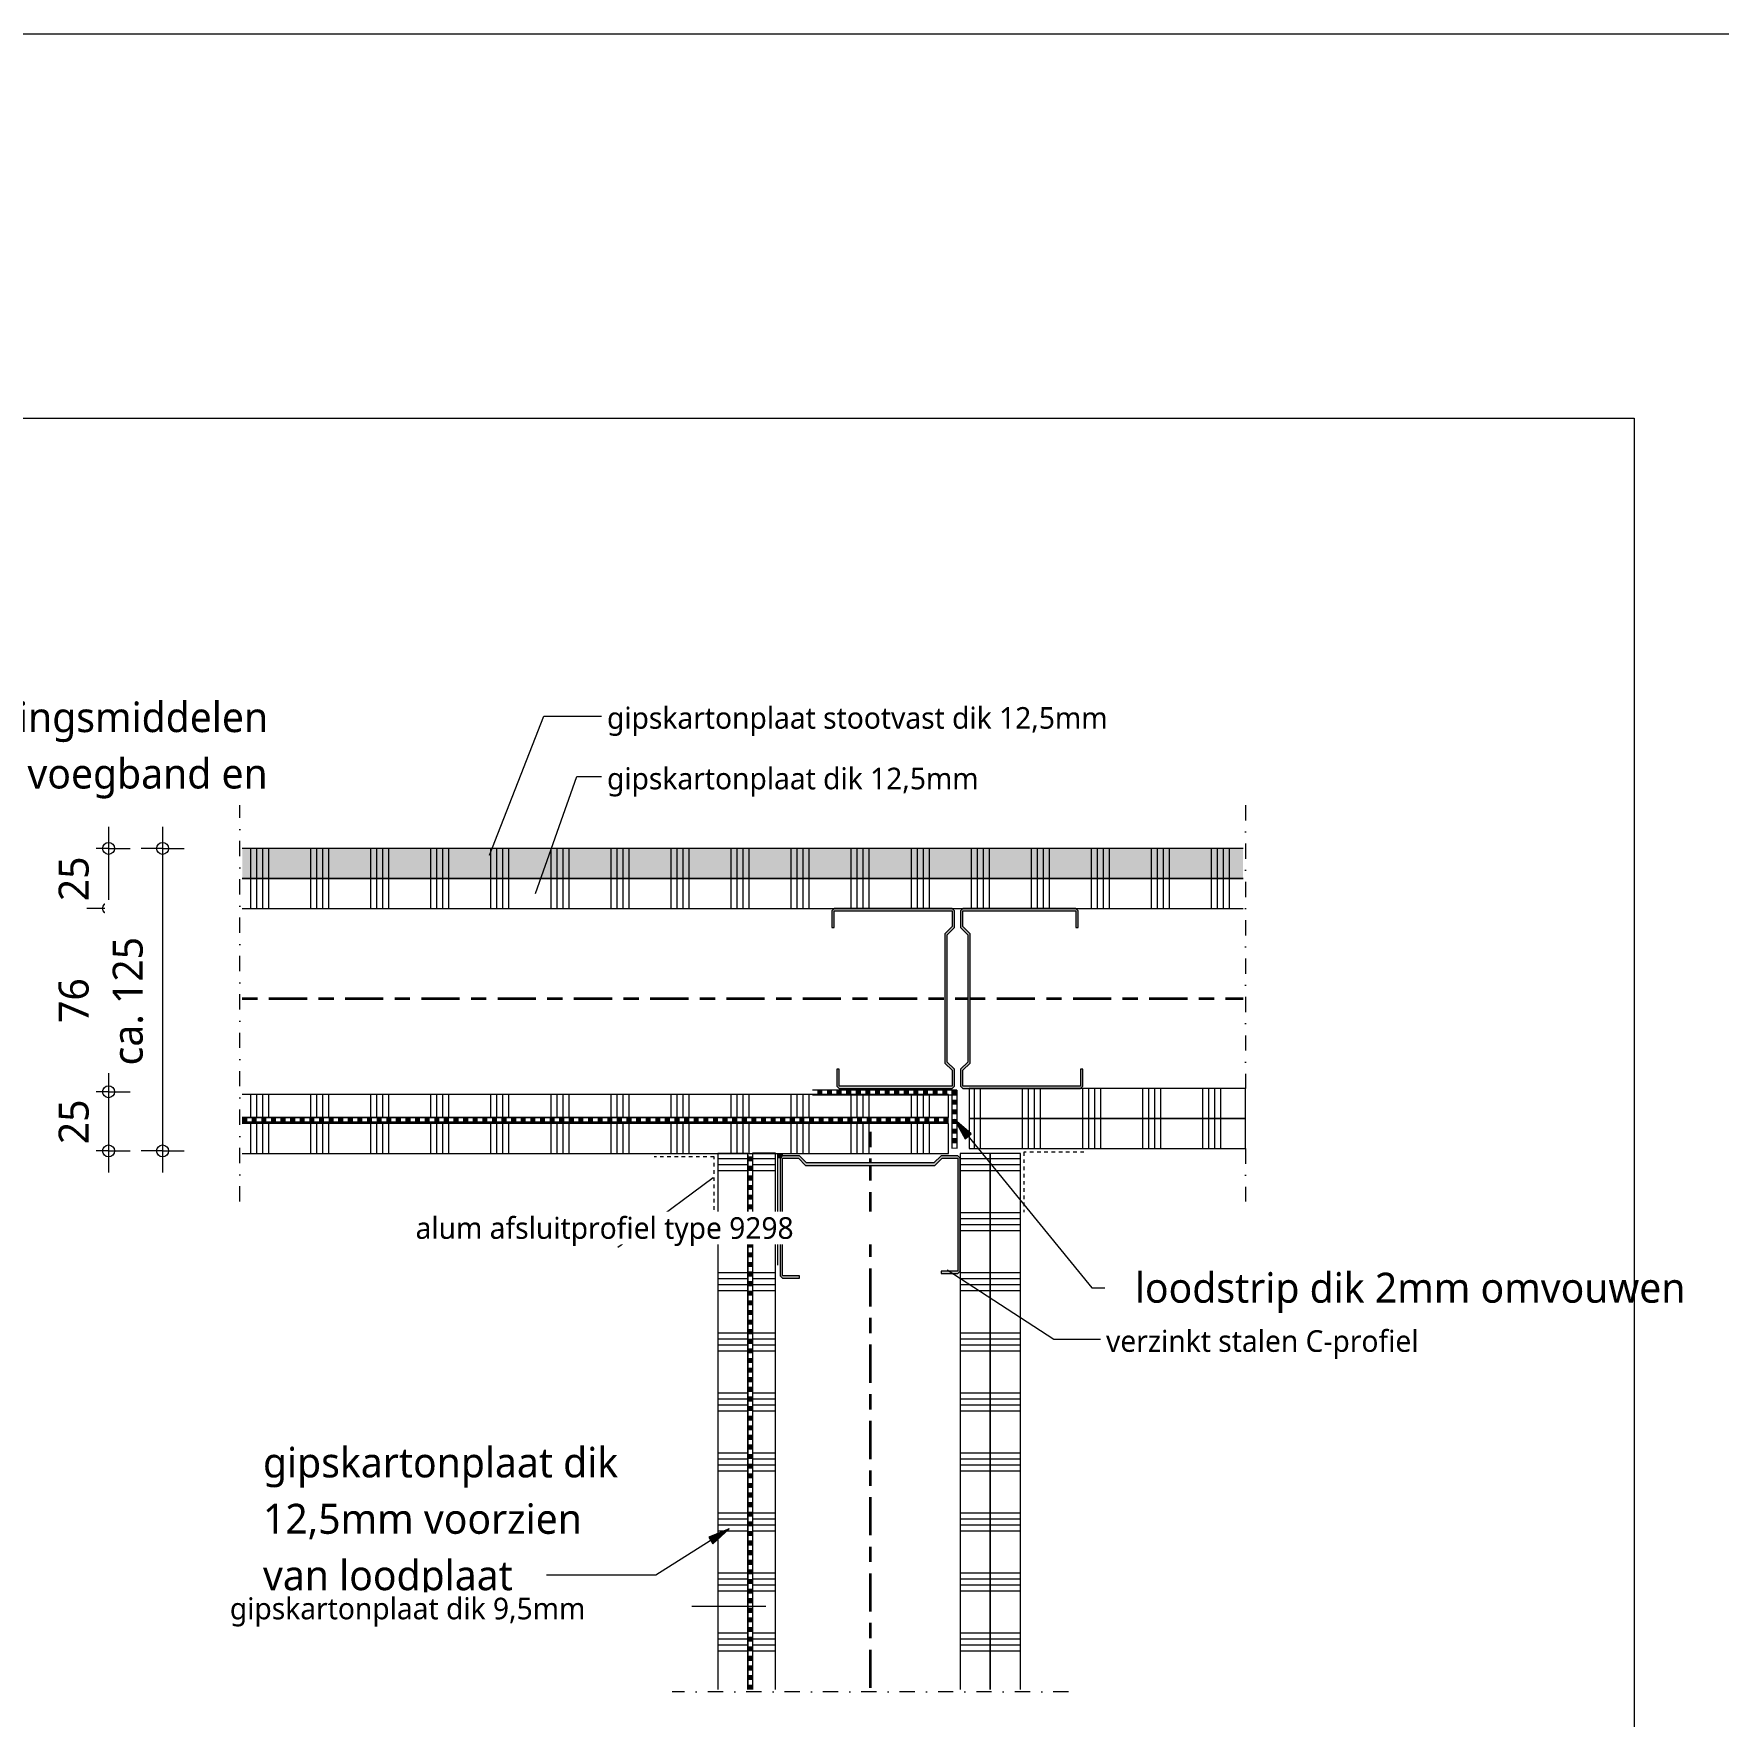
# Model space of a CAD drawing. Header units: millimetres. Extents: x -617 to 12931, y -7813 to -1363.
# Drawn here: x 5454 to 6156, y -2064 to -1363 of the extents above; entities that cross this region are included whole.
import ezdxf

# ---------------------------------------------------------------- set-up
doc = ezdxf.new("R2010")
doc.units = ezdxf.units.MM
for name, pattern in [('Center', [31.75, 6.35, -4.7625, 15.875, -4.7625]), ('Dash dot', [15.875, 6.35, -4.7625, 0, -4.7625]), ('Streep 1_5', [3, 1.5, -1.5]), ('Streep 2_2', [4, 2, -2])]:
    doc.linetypes.add(name, pattern=pattern)
for name, color, linetype, lineweight in [('A-ANNO-DIMS', 211, 'Continuous', 13), ('A-ANNO-DIMS-5', 211, 'Continuous', 13), ('A-ANNO-IDEN', 131, 'Continuous', 18), ('A-DETL', 90, 'Continuous', 13), ('A-DETL-CNTR', 5, 'Center', 35), ('A-DETL-GENF', 92, 'Continuous', 18), ('G-ANNO-TEXT', 231, 'Continuous', 13)]:
    doc.layers.add(name, color=color, linetype=linetype, lineweight=lineweight)
doc.styles.add('Segoe UI_2', font='segoeui.ttf', dxfattribs={"height": 9})
doc.styles.add('Segoe UI_3', font='segoeui.ttf', dxfattribs={"height": 12.5})
doc.dimstyles.new('2_5_mm', dxfattribs={"dimscale": 304.8, "dimtxt": 13.092049, "dimasz": 0.016404, "dimexe": 0.029528, "dimexo": 0.0625, "dimgap": 0.014764, "dimtad": 1, "dimdec": 0, "dimzin": 0, "dimdsep": 46, "dimtxsty": 'Segoe UI_3', "dimblk1": 'DOTBLANK', "dimblk2": 'DOTBLANK', "dimsah": 1, "dimcen": 0.09, "dimdle": 0.029528, "dimazin": 0, "dimtfac": 1, "dimtdec": 4, "dimtix": 1, "dimtmove": 0, "dimatfit": 3, "dimfxl": 0.029528, "dimfxlon": 1, "dimtvp": 1, "dimtfill": 1, "dimtolj": 1, "dimtzin": 0, "dimarcsym": 2})

# ---------------------------------------------------------------- blocks, each defined once
blk = doc.blocks.new('40  gipsplaat - D12_5-V144-22_1 Principedetails metalstud')
at = {"layer": 'A-DETL-GENF', "lineweight": 13}
h = blk.add_hatch(dxfattribs=at)
h.set_pattern_fill('FP_183', color=256, style=0, pattern_type=2)
h.set_pattern_definition([(90, (-5530.23, 1727.31), (-25, 1e-15), []), (90, (-5527.73, 1727.31), (-25, 1e-15), []), (90, (-5525.23, 1727.31), (-25, 1e-15), []), (90, (-5522.73, 1727.31), (-25, 1e-15), [])])
h.paths.add_polyline_path([(1, 0), (417.68, 0), (417.68, 12.5), (1, 12.5)])
at = {"layer": 'A-DETL-GENF'}
for p, q in [((417.68, 12.5), (1, 12.5)), ((1, 0), (247.48, 0)), ((1, 0), (247.48, 0)), ((247.48, 0), (257.48, 0)), ((257.48, 0), (296.48, 0)), ((296.48, 0), (301, 0)), ((296.48, 0), (301, 0)), ((301, 0), (340, 0)), ((340, 0), (348, 0)), ((348, 0), (417.68, 0)), ((348, 0), (417.68, 0))]:
    blk.add_line(p, q, dxfattribs=at)
blk = doc.blocks.new('40  gipsplaat - stootvast D12_5-V145-22_1 Principedetails metalstud')
at = {"layer": 'A-DETL-GENF'}
blk.add_hatch(color=256, dxfattribs=at).paths.add_polyline_path([(1, 0), (417.68, 0), (417.68, 12.5), (1, 12.5)])
at = {"layer": 'A-DETL-GENF', "lineweight": 13}
h = blk.add_hatch(dxfattribs=at)
h.set_pattern_fill('FP_184', color=256, style=0, pattern_type=2)
h.set_pattern_definition([(90, (-5530.23, 1714.81), (-25, 1e-15), []), (90, (-5527.73, 1714.81), (-25, 1e-15), []), (90, (-5525.23, 1714.81), (-25, 1e-15), []), (90, (-5522.73, 1714.81), (-25, 1e-15), [])])
h.paths.add_polyline_path([(1, 0), (417.68, 0), (417.68, 12.5), (1, 12.5)])
at = {"layer": 'A-DETL-GENF'}
for p, q in [((417.68, 12.5), (1, 12.5)), ((417.68, 12.5), (1, 12.5)), ((1, 0), (417.68, 0)), ((1, 0), (417.68, 0))]:
    blk.add_line(p, q, dxfattribs=at)
blk = doc.blocks.new('40  gipsplaat - D9_5-2957477-22_1 Principedetails metalstud')
at = {"layer": 'A-DETL-GENF', "lineweight": 13}
h = blk.add_hatch(dxfattribs=at)
h.set_pattern_fill('FP_185', color=256, style=0, pattern_type=2)
h.set_pattern_definition([(90, (-5530.23, 1814.31), (-25, 1e-15), []), (90, (-5527.73, 1814.31), (-25, 1e-15), []), (90, (-5525.23, 1814.31), (-25, 1e-15), []), (90, (-5522.73, 1814.31), (-25, 1e-15), [])])
h.paths.add_polyline_path([(257.72, 0), (295, 0), (295, 9.5), (1, 9.5), (1, 0), (198.95, 0)])
at = {"layer": 'A-DETL-GENF'}
for p, q in [((295, 9.5), (1, 9.5)), ((295, 9.5), (1, 9.5)), ((295, 0), (295, 9.5)), ((295, 0), (295, 9.5)), ((1, 0), (295, 0)), ((1, 0), (295, 0))]:
    blk.add_line(p, q, dxfattribs=at)
blk = doc.blocks.new('40  gipsplaat - D12_5-2957478-22_1 Principedetails metalstud')
at = {"layer": 'A-DETL-GENF', "lineweight": 13}
h = blk.add_hatch(dxfattribs=at)
h.set_pattern_fill('FP_186', color=256, style=0, pattern_type=2)
h.set_pattern_definition([(90, (-5530.23, 1829.31), (-25, 1e-15), []), (90, (-5527.73, 1829.31), (-25, 1e-15), []), (90, (-5525.23, 1829.31), (-25, 1e-15), []), (90, (-5522.73, 1829.31), (-25, 1e-15), [])])
h.paths.add_polyline_path([(257.72, 0), (295, 0), (295, 12.5), (1, 12.5), (1, 0), (222.96, 0)])
at = {"layer": 'A-DETL-GENF'}
for p, q in [((295, 12.5), (1, 12.5)), ((295, 12.5), (1, 12.5)), ((295, 0), (295, 12.5)), ((295, 0), (295, 12.5)), ((1, 0), (198.93, 0)), ((1, 0), (198.93, 0)), ((198.95, 0), (211.43, 0)), ((211.43, 0), (213.46, 0)), ((211.43, 0), (213.46, 0)), ((213.46, 0), (222.96, 0)), ((222.96, 0), (295, 0)), ((222.96, 0), (295, 0))]:
    blk.add_line(p, q, dxfattribs=at)
blk = doc.blocks.new('22 metalstud profiel - 75 mm-4394545-22_1 Principedetails metalstud')
at = {"layer": 'A-DETL-GENF'}
blk.add_hatch(color=256, dxfattribs=at).paths.add_polyline_path([(29.5, 0), (26.5, -3), (-26.5, -3), (-29.5, 0), (-36.5, 0), (-37.5, -1), (-37.5, -50), (-36.5, -51), (-29.5, -51), (-29.5, -50), (-36.5, -50), (-36.5, -1), (-29.91, -1), (-26.91, -4), (26.91, -4), (29.91, -1), (36.5, -1), (36.5, -48), (29.5, -48), (29.5, -49), (36.5, -49), (37.5, -48), (37.5, -1), (36.5, 0)])
for p, q in [((-36.5, 0), (-37.5, -1)), ((-29.5, 0), (-36.5, 0)), ((-26.5, -3), (-29.5, 0)), ((29.5, 0), (26.5, -3)), ((36.5, 0), (29.5, 0)), ((37.5, -1), (36.5, 0)), ((-37.5, -1), (-37.5, -50)), ((-36.5, -50), (-36.5, -1)), ((-36.5, -1), (-29.91, -1)), ((-29.91, -1), (-26.91, -4)), ((-26.91, -4), (26.91, -4)), ((26.5, -3), (-26.5, -3)), ((26.91, -4), (29.91, -1)), ((29.91, -1), (36.5, -1)), ((36.5, -1), (36.5, -48)), ((37.5, -48), (37.5, -1)), ((36.5, -48), (29.5, -48)), ((29.5, -48), (29.5, -49)), ((29.5, -49), (36.5, -49)), ((36.5, -49), (37.5, -48)), ((-37.5, -50), (-36.5, -51)), ((-29.5, -50), (-36.5, -50)), ((-36.5, -51), (-29.5, -51)), ((-29.5, -51), (-29.5, -50))]:
    blk.add_line(p, q, dxfattribs=at)
blk = doc.blocks.new('40  gipsplaat - D12_5-V146-22_1 Principedetails metalstud')
at = {"layer": 'A-DETL-GENF', "lineweight": 13}
h = blk.add_hatch(dxfattribs=at)
h.set_pattern_fill('FP_187', color=256, style=0, pattern_type=2)
h.set_pattern_definition([(270, (2063.536, 5852.66), (25, 1e-15), []), (270, (2066.036, 5852.66), (25, 1e-15), []), (270, (2068.536, 5852.66), (25, 1e-15), []), (270, (2071.036, 5852.66), (25, 1e-15), [])])
h.paths.add_polyline_path([(1, 12.5), (1, 0), (224.23, 0), (224.23, 12.5), (126.25, 12.5)])
at = {"layer": 'A-DETL-GENF'}
for p, q in [((175.23, 12.5), (1, 12.5)), ((175.23, 12.5), (1, 12.5)), ((183.23, 12.5), (175.23, 12.5)), ((222.23, 12.5), (183.23, 12.5)), ((224.23, 12.5), (222.23, 12.5)), ((224.23, 12.5), (222.23, 12.5)), ((224.23, 0), (224.23, 12.5)), ((224.23, 0), (224.23, 12.5)), ((1, 0), (224.23, 0))]:
    blk.add_line(p, q, dxfattribs=at)
blk = doc.blocks.new('40  gipsplaat - D12_5-V147-22_1 Principedetails metalstud')
at = {"layer": 'A-DETL-GENF', "lineweight": 13}
h = blk.add_hatch(dxfattribs=at)
h.set_pattern_fill('FP_188', color=256, style=0, pattern_type=2)
h.set_pattern_definition([(270, (2063.536, 5865.16), (25, 1e-15), []), (270, (2066.036, 5865.16), (25, 1e-15), []), (270, (2068.536, 5865.16), (25, 1e-15), []), (270, (2071.036, 5865.16), (25, 1e-15), [])])
h.paths.add_polyline_path([(1, 0), (224.23, 0), (224.23, 12.5), (1, 12.5), (1, 8.44)])
at = {"layer": 'A-DETL-GENF'}
for p, q in [((224.23, 12.5), (1, 12.5)), ((224.23, 12.5), (1, 12.5)), ((224.23, 0), (224.23, 12.5)), ((224.23, 0), (224.23, 12.5)), ((1, 0), (224.23, 0)), ((1, 0), (224.23, 0))]:
    blk.add_line(p, q, dxfattribs=at)
blk = doc.blocks.new('40  gipsplaat - D9_5-2957479-22_1 Principedetails metalstud')
at = {"layer": 'A-DETL-GENF', "lineweight": 13}
h = blk.add_hatch(dxfattribs=at)
h.set_pattern_fill('FP_189', color=256, style=0, pattern_type=2)
h.set_pattern_definition([(270, (2063.536, 5753.692), (25, 1e-15), []), (270, (2066.036, 5753.692), (25, 1e-15), []), (270, (2068.536, 5753.692), (25, 1e-15), []), (270, (2071.036, 5753.692), (25, 1e-15), [])])
h.paths.add_polyline_path([(1, -9.5), (224.26, -9.5), (224.26, 0), (1, 0)])
at = {"layer": 'A-DETL-GENF'}
for p, q in [((224.26, 0), (1, 0)), ((224.26, 0), (1, 0)), ((224.26, -9.5), (224.26, 0)), ((224.26, -9.5), (224.26, 0)), ((1, -9.5), (224.26, -9.5)), ((1, -9.5), (224.26, -9.5))]:
    blk.add_line(p, q, dxfattribs=at)
blk = doc.blocks.new('40  gipsplaat - D12_5-V148-22_1 Principedetails metalstud')
at = {"layer": 'A-DETL-GENF', "lineweight": 13}
h = blk.add_hatch(dxfattribs=at)
h.set_pattern_fill('FP_190', color=256, style=0, pattern_type=2)
h.set_pattern_definition([(270, (2063.536, 5739.16), (25, 1e-15), []), (270, (2066.036, 5739.16), (25, 1e-15), []), (270, (2068.536, 5739.16), (25, 1e-15), []), (270, (2071.036, 5739.16), (25, 1e-15), [])])
h.paths.add_polyline_path([(1, 0), (1, -12.5), (224.23, -12.5), (224.23, 0), (126.25, 0)])
at = {"layer": 'A-DETL-GENF'}
for p, q in [((224.23, 0), (1, 0)), ((224.23, 0), (1, 0)), ((224.23, -12.5), (224.23, 0)), ((224.23, -12.5), (224.23, 0)), ((1, -12.5), (224.23, -12.5)), ((1, -12.5), (224.23, -12.5))]:
    blk.add_line(p, q, dxfattribs=at)
blk = doc.blocks.new('30 loodslabbe - 2mm-2086535-22_1 Principedetails metalstud')
at = {"layer": 'A-DETL-GENF'}
for p, q in [((0, 2), (46.5, 2)), ((45.5, 0), (46.5, 0))]:
    blk.add_line(p, q, dxfattribs=at)
at = {"layer": 'A-DETL-GENF', "linetype": 'Streep 2_2', "lineweight": 50}
blk.add_line((44.5, 1), (46.5, 1), dxfattribs=at)
blk = doc.blocks.new('30 loodslabbe - 2mm-2085793-22_1 Principedetails metalstud')
at = {"layer": 'A-DETL-GENF'}
for p, q in [((0, 2), (60, 2)), ((0, 0), (60, 0))]:
    blk.add_line(p, q, dxfattribs=at)
at = {"layer": 'A-DETL-GENF', "linetype": 'Streep 2_2', "lineweight": 50}
blk.add_line((0, 1), (60, 1), dxfattribs=at)
blk = doc.blocks.new('30 loodslabbe - 2mm-2084714-22_1 Principedetails metalstud')
at = {"layer": 'A-DETL-GENF'}
for p, q in [((1, 2), (223.53, 2)), ((1, 0), (223.53, 0))]:
    blk.add_line(p, q, dxfattribs=at)
at = {"layer": 'A-DETL-GENF', "linetype": 'Streep 2_2', "lineweight": 50}
blk.add_line((1, 1), (223.53, 1), dxfattribs=at)
blk = doc.blocks.new('30 loodslabbe - 2mm-2085494-22_1 Principedetails metalstud')
at = {"layer": 'A-DETL-GENF'}
for p, q in [((0, 2), (294, 2)), ((0, 0), (294, 0))]:
    blk.add_line(p, q, dxfattribs=at)
at = {"layer": 'A-DETL-GENF', "linetype": 'Streep 2_2', "lineweight": 50}
blk.add_line((0, 1), (294, 1), dxfattribs=at)
blk = doc.blocks.new('00 afbreeklijn 1 s l - Type 1-V18-22_1 Principedetails metalstud')
at = {"layer": 'A-DETL-GENF', "linetype": 'Dash dot'}
blk.add_line((145, 0), (-20, 0), dxfattribs=at)
blk = doc.blocks.new('00 afbreeklijn 1 s l - Type 1-V154-22_1 Principedetails metalstud')
at = {"layer": 'A-DETL-GENF', "linetype": 'Dash dot'}
for p, q in [((2, 0), (-20, 0)), ((145, 0), (27, 0))]:
    blk.add_line(p, q, dxfattribs=at)
blk = doc.blocks.new('40  gipsplaat - D12_5-2957488-22_1 Principedetails metalstud')
at = {"layer": 'A-DETL-GENF', "lineweight": 13}
h = blk.add_hatch(dxfattribs=at)
h.set_pattern_fill('FP_209', color=256, style=0, pattern_type=2)
h.set_pattern_definition([(90, (-5833.91, 1827.31), (-25, 1e-15), []), (90, (-5831.41, 1827.31), (-25, 1e-15), []), (90, (-5828.91, 1827.31), (-25, 1e-15), []), (90, (-5826.41, 1827.31), (-25, 1e-15), [])])
h.paths.add_polyline_path([(115, 0), (115, 12.5), (0, 12.5), (0, 0), (12.81, 0)])
at = {"layer": 'A-DETL-GENF'}
for p, q in [((115, 12.5), (0, 12.5)), ((0, 12.5), (0, 0)), ((0, 12.5), (0, 0)), ((115, 0), (115, 12.5)), ((115, 0), (115, 12.5)), ((0, 0), (115, 0)), ((0, 0), (115, 0))]:
    blk.add_line(p, q, dxfattribs=at)
blk = doc.blocks.new('40  gipsplaat - D12_5-V164-22_1 Principedetails metalstud')
at = {"layer": 'A-DETL-GENF', "lineweight": 13}
h = blk.add_hatch(dxfattribs=at)
h.set_pattern_fill('FP_211', color=256, style=0, pattern_type=2)
h.set_pattern_definition([(90, (-5833.91, 1814.81), (-25, 1e-15), []), (90, (-5831.41, 1814.81), (-25, 1e-15), []), (90, (-5828.91, 1814.81), (-25, 1e-15), []), (90, (-5826.41, 1814.81), (-25, 1e-15), [])])
h.paths.add_polyline_path([(115, 0), (115, 12.5), (0, 12.5), (0, 0), (47.32, 0)])
at = {"layer": 'A-DETL-GENF'}
for p, q in [((36.32, 12.5), (0, 12.5)), ((0, 12.5), (0, 0)), ((0, 12.5), (0, 0)), ((46.32, 12.5), (36.32, 12.5)), ((115, 12.5), (46.32, 12.5)), ((115, 12.5), (46.32, 12.5)), ((115, 0), (115, 12.5)), ((115, 0), (115, 12.5)), ((0, 0), (115, 0)), ((0, 0), (115, 0))]:
    blk.add_line(p, q, dxfattribs=at)
blk = doc.blocks.new('42 voegband - 42 DI voegband s e-2057820-22_1 Principedetails metalstud')
at = {"layer": 'A-DETL-GENF', "linetype": 'Streep 1_5'}
for p, q in [((-1.5, -1.5), (-26.5, -1.5)), ((-1.5, -26.5), (-1.5, -1.5))]:
    blk.add_line(p, q, dxfattribs=at)
blk = doc.blocks.new('30 loodslabbe - 2mm-2085890-22_1 Principedetails metalstud')
at = {"layer": 'A-DETL-GENF'}
for p, q in [((0, 0), (24.31, 0)), ((0, -2), (24.31, -2))]:
    blk.add_line(p, q, dxfattribs=at)
at = {"layer": 'A-DETL-GENF', "linetype": 'Streep 2_2', "lineweight": 50}
blk.add_line((0, -1), (24.31, -1), dxfattribs=at)
blk = doc.blocks.new('DIMBLOCK77-22_1 Principedetails metalstud')
at = {"layer": 'A-ANNO-DIMS-5'}
for p, q in [((5485.61, -1693.31), (5485.61, -1727.31)), ((5485.61, -1702.31), (5476.61, -1702.31)), ((5485.61, -1702.31), (5494.61, -1702.31)), ((5485.61, -1727.31), (5476.61, -1727.31)), ((5485.61, -1727.31), (5494.61, -1727.31))]:
    blk.add_line(p, q, dxfattribs=at)
for centre in [(5485.61, -1702.31), (5485.61, -1727.31)]:
    blk.add_circle(centre, 2.5, dxfattribs=at)
at = {"layer": 'A-ANNO-DIMS-5', "color": 0, "insert": (5464.8, -1724.33), "char_height": 12.5, "width": 22.8516, "attachment_point": 1, "rotation": 90, "line_spacing_factor": 1.142579, "style": 'Segoe UI_3', "bg_fill": 3, "box_fill_scale": 1.25, "bg_fill_color": 9, "bg_fill_true_color": 13158600, "bg_fill_transparency": 0}
blk.add_mtext('25', dxfattribs=at)
blk = doc.blocks.new('_DotBlank')
at = {"color": 0, "linetype": 'ByBlock', "lineweight": -2}
blk.add_line((-0.5, 0), (-1, 0), dxfattribs=at)
blk.add_circle((0, 0), 0.5, dxfattribs=at)
blk = doc.blocks.new('DIMBLOCK78-22_1 Principedetails metalstud')
at = {"layer": 'A-ANNO-DIMS-5'}
for p, q in [((5485.61, -1727.31), (5476.61, -1727.31)), ((5485.61, -1727.31), (5485.61, -1803.62)), ((5485.61, -1727.31), (5494.61, -1727.31)), ((5485.61, -1803.62), (5476.61, -1803.62)), ((5485.61, -1803.62), (5494.61, -1803.62))]:
    blk.add_line(p, q, dxfattribs=at)
for centre in [(5485.61, -1727.31), (5485.61, -1803.62)]:
    blk.add_circle(centre, 2.5, dxfattribs=at)
at = {"layer": 'A-ANNO-DIMS-5', "color": 0, "insert": (5464.8, -1774.99), "char_height": 12.5, "width": 22.8516, "attachment_point": 1, "rotation": 90, "line_spacing_factor": 1.142579, "style": 'Segoe UI_3', "bg_fill": 3, "box_fill_scale": 1.25, "bg_fill_color": 9, "bg_fill_true_color": 13158600, "bg_fill_transparency": 0}
blk.add_mtext('76', dxfattribs=at)
blk = doc.blocks.new('DIMBLOCK79-22_1 Principedetails metalstud')
at = {"layer": 'A-ANNO-DIMS-5'}
for p, q in [((5485.61, -1803.62), (5476.61, -1803.62)), ((5485.61, -1803.62), (5485.61, -1837.31)), ((5485.61, -1803.62), (5494.61, -1803.62)), ((5485.61, -1828.31), (5476.61, -1828.31)), ((5485.61, -1828.31), (5494.61, -1828.31))]:
    blk.add_line(p, q, dxfattribs=at)
for centre in [(5485.61, -1803.62), (5485.61, -1828.31)]:
    blk.add_circle(centre, 2.5, dxfattribs=at)
at = {"layer": 'A-ANNO-DIMS-5', "color": 0, "insert": (5464.8, -1825.49), "char_height": 12.5, "width": 22.8516, "attachment_point": 1, "rotation": 90, "line_spacing_factor": 1.142579, "style": 'Segoe UI_3', "bg_fill": 3, "box_fill_scale": 1.25, "bg_fill_color": 9, "bg_fill_true_color": 13158600, "bg_fill_transparency": 0}
blk.add_mtext('25', dxfattribs=at)
blk = doc.blocks.new('DIMBLOCK84-22_1 Principedetails metalstud')
at = {"layer": 'A-ANNO-DIMS-5'}
for p, q in [((5508.11, -1693.31), (5508.11, -1837.31)), ((5508.11, -1702.31), (5499.11, -1702.31)), ((5508.11, -1702.31), (5517.11, -1702.31)), ((5508.11, -1828.31), (5499.11, -1828.31)), ((5508.11, -1828.31), (5517.11, -1828.31))]:
    blk.add_line(p, q, dxfattribs=at)
for centre in [(5508.11, -1702.31), (5508.11, -1828.31)]:
    blk.add_circle(centre, 2.5, dxfattribs=at)
at = {"layer": 'A-ANNO-DIMS-5', "color": 0, "insert": (5487.3, -1792.68), "char_height": 12.5, "width": 65.6983, "attachment_point": 1, "rotation": 90, "line_spacing_factor": 1.142579, "style": 'Segoe UI_3', "bg_fill": 3, "box_fill_scale": 1.25, "bg_fill_color": 9, "bg_fill_true_color": 13158600, "bg_fill_transparency": 0}
blk.add_mtext('ca. 125', dxfattribs=at)

msp = doc.modelspace()

# ---------------------------------------------------------------- hatches: boundary and pattern name
at = {"layer": 'G-ANNO-TEXT'}
for points in [[(5837.74, -1815.24), (5842.21, -1823.22), (5844.66, -1821.21)], [(5743.95, -1985.67), (5735.49, -1989.13), (5737.18, -1991.81)]]:
    msp.add_hatch(color=7, dxfattribs=at).paths.add_polyline_path(points)

# ---------------------------------------------------------------- linework, layer by layer
at = {"layer": 'A-ANNO-IDEN'}
for p, q in [((5644.21, -1705.22), (5666.79, -1647.22)), ((5666.79, -1647.22), (5693.09, -1647.22)), ((5663.28, -1721.09), (5680.57, -1672.44)), ((5680.57, -1672.44), (5693.09, -1672.44)), ((5737.24, -1839.5), (5707.66, -1861.37)), ((5707.66, -1861.37), (5697.57, -1868.51)), ((5834.75, -1877.85), (5879.03, -1906.64)), ((5879.03, -1906.64), (5900.83, -1906.64)), ((5759.25, -2017.99), (5693.19, -2017.99))]:
    msp.add_line(p, q, dxfattribs=at)
at = {"layer": 'A-DETL', "lineweight": 18}
for p, q in [((4070.71, -1363.15), (8270.71, -1363.15)), ((4120.71, -1523.15), (6120.71, -1523.15)), ((6120.71, -1523.15), (6120.71, -2798.15))]:
    msp.add_line(p, q, dxfattribs=at)
at = {"layer": 'A-DETL-CNTR'}
for p, q in [((5541.23, -1764.81), (5843.23, -1764.81)), ((5844.23, -1764.81), (5957.91, -1764.81)), ((5802.66, -1820.31), (5802.66, -1833.31)), ((5802.66, -1834.31), (5802.66, -2052.54))]:
    msp.add_line(p, q, dxfattribs=at)
at = {"layer": 'G-ANNO-TEXT', "color": 250}
for p, q in [((5837.74, -1815.24), (5842.21, -1823.22)), ((5844.66, -1821.21), (5837.74, -1815.24)), ((5837.74, -1815.24), (5894.94, -1885.24)), ((5842.21, -1823.22), (5844.66, -1821.21)), ((5894.94, -1885.24), (5900.33, -1885.24)), ((5743.95, -1985.67), (5713.41, -2004.92)), ((5743.95, -1985.67), (5735.49, -1989.13)), ((5735.49, -1989.13), (5737.18, -1991.81)), ((5737.18, -1991.81), (5743.95, -1985.67)), ((5713.41, -2004.92), (5667.88, -2004.92))]:
    msp.add_line(p, q, dxfattribs=at)

# ---------------------------------------------------------------- block references
at = {"layer": 'A-DETL-GENF', "linetype": 'Dash dot'}
for name, p, rotation in [('00 afbreeklijn 1 s l - Type 1-V18-22_1 Principedetails metalstud', (5540.23, -1704.31), 269.9999999999999), ('00 afbreeklijn 1 s l - Type 1-V154-22_1 Principedetails metalstud', (5958.91, -1829.31), 89.99999999999989)]:
    msp.add_blockref(name, p, dxfattribs=dict(at, rotation=rotation))
at = {"layer": 'A-DETL-GENF'}
for name, p in [('40  gipsplaat - stootvast D12_5-V145-22_1 Principedetails metalstud', (5540.23, -1714.81)), ('40  gipsplaat - D12_5-V144-22_1 Principedetails metalstud', (5540.23, -1727.31)), ('40  gipsplaat - D9_5-2957477-22_1 Principedetails metalstud', (5540.23, -1814.31)), ('40  gipsplaat - D12_5-V164-22_1 Principedetails metalstud', (5843.91, -1814.81)), ('40  gipsplaat - D12_5-2957488-22_1 Principedetails metalstud', (5843.91, -1827.31)), ('40  gipsplaat - D12_5-2957478-22_1 Principedetails metalstud', (5540.23, -1829.31)), ('22 metalstud profiel - 75 mm-4394545-22_1 Principedetails metalstud', (5802.66, -1830.31))]:
    msp.add_blockref(name, p, dxfattribs=at)
for name, p, rotation in [('22 metalstud profiel - 75 mm-4394545-22_1 Principedetails metalstud', (5837.71, -1764.81), 269.9999999999997), ('22 metalstud profiel - 75 mm-4394545-22_1 Principedetails metalstud', (5840.23, -1764.81), 89.99999999999991), ('30 loodslabbe - 2mm-2085793-22_1 Principedetails metalstud', (5838.69, -1803.02), 180), ('30 loodslabbe - 2mm-2085890-22_1 Principedetails metalstud', (5838.69, -1803.02), 270), ('30 loodslabbe - 2mm-2085494-22_1 Principedetails metalstud', (5835.23, -1814.31), 180), ('40  gipsplaat - D12_5-V148-22_1 Principedetails metalstud', (5739.16, -2053.54), 90.00000000000014), ('30 loodslabbe - 2mm-2084714-22_1 Principedetails metalstud', (5753.85, -2053.54), 89.99999999999991), ('40  gipsplaat - D9_5-2957479-22_1 Principedetails metalstud', (5753.69, -2053.54), 90.00000000000014), ('30 loodslabbe - 2mm-2086535-22_1 Principedetails metalstud', (5766.16, -1875.81), 90), ('40  gipsplaat - D12_5-V146-22_1 Principedetails metalstud', (5852.66, -2053.54), 89.99999999999987), ('40  gipsplaat - D12_5-V147-22_1 Principedetails metalstud', (5865.16, -2053.54), 89.99999999999984)]:
    msp.add_blockref(name, p, dxfattribs=dict(at, rotation=rotation))
at = {"layer": 'A-DETL-GENF', "linetype": 'Streep 1_5', "rotation": 89.99999999999955}
msp.add_blockref('42 voegband - 42 DI voegband s e-2057820-22_1 Principedetails metalstud', (5865.14, -1827.31), dxfattribs=at)
at = {"layer": 'A-DETL-GENF', "linetype": 'Streep 1_5'}
msp.add_blockref('42 voegband - 42 DI voegband s e-2057820-22_1 Principedetails metalstud', (5739.16, -1829.28), dxfattribs=at)
at = {"layer": 'A-DETL-GENF', "linetype": 'Dash dot'}
msp.add_blockref('00 afbreeklijn 1 s l - Type 1-V18-22_1 Principedetails metalstud', (5740.16, -2053.54), dxfattribs=at)

# ---------------------------------------------------------------- texts
at = {"layer": 'G-ANNO-TEXT', "color": 7, "char_height": 12.5, "attachment_point": 1, "style": 'Segoe UI_3'}
for s, insert, width in [('naden en bevestigingsmiddelen ', (5307.17, -1641.42), 305.0421), ('vlak afwerken met voegband en ', (5307.17, -1664.9), 305.0421), ('loodstrip dik 2mm omvouwen', (5912.83, -1878.99), 281.7932), ('gipskartonplaat dik ', (5549.88, -1951.71), 183.1856), ('12,5mm voorzien ', (5549.88, -1975.19), 168.3544), ('van loodplaat', (5549.88, -1998.67), 127.8692)]:
    msp.add_mtext(s, dxfattribs=dict(at, insert=insert, width=width))

# ---------------------------------------------------------------- dimensions: what is measured, and where the dimension line sits
at = {"layer": 'A-ANNO-DIMS'}
dim = msp.add_linear_dim(base=(5485.61, -1727.31), p1=(5476.61, -1702.31), p2=(5476.61, -1727.31), angle=90, dimstyle='2_5_mm', override={"dimpost": '<>', "dimfxl": 25}, dxfattribs=at)
dim.commit()
dim.dimension.update_dxf_attribs({"geometry": 'DIMBLOCK77-22_1 Principedetails metalstud', "text_midpoint": (5474.65, -1714.81)})

# ---------------------------------------------------------------- next in the draw order: texts
at = {"layer": 'A-ANNO-IDEN', "lineweight": 13, "char_height": 9, "attachment_point": 1, "style": 'Segoe UI_2', "bg_fill": 3, "box_fill_scale": 1.25, "bg_fill_color": 9, "bg_fill_true_color": 13158600, "bg_fill_transparency": 0}
for s, insert, width in [('gipskartonplaat stootvast dik 12,5mm', (5693.09, -1643.51), 267.7636), ('gipskartonplaat dik 12,5mm', (5693.09, -1668.74), 198.8185), ('alum afsluitprofiel type 9298', (5613.39, -1855.88), 203.6286), ('verzinkt stalen C-profiel', (5900.83, -1902.94), 169.1561), ('gipskartonplaat dik 9,5mm', (5536.09, -2014.29), 189.9999)]:
    msp.add_mtext(s, dxfattribs=dict(at, insert=insert, width=width))

# ---------------------------------------------------------------- next in the draw order: dimensions: what is measured, and where the dimension line sits
at = {"layer": 'A-ANNO-DIMS'}
dim = msp.add_linear_dim(base=(5485.61, -1803.62), p1=(5476.61, -1727.31), p2=(5476.61, -1803.62), angle=90, dimstyle='2_5_mm', override={"dimpost": '<>', "dimfxl": 76.3125}, dxfattribs=at)
dim.commit()
dim.dimension.update_dxf_attribs({"geometry": 'DIMBLOCK78-22_1 Principedetails metalstud', "text_midpoint": (5474.65, -1765.47)})

# ---------------------------------------------------------------- next in the draw order: dimensions: what is measured, and where the dimension line sits
dim = msp.add_linear_dim(base=(5485.61, -1828.31), p1=(5476.61, -1803.62), p2=(5476.61, -1828.31), angle=90, dimstyle='2_5_mm', override={"dimpost": '<>', "dimfxl": 24.6875}, dxfattribs=at)
dim.commit()
dim.dimension.update_dxf_attribs({"geometry": 'DIMBLOCK79-22_1 Principedetails metalstud', "text_midpoint": (5474.65, -1815.97)})

# ---------------------------------------------------------------- next in the draw order: dimensions: what is measured, and where the dimension line sits
dim = msp.add_linear_dim(base=(5508.11, -1828.31), p1=(5499.11, -1702.31), p2=(5499.11, -1828.31), angle=90, text='ca. 125', dimstyle='2_5_mm', override={"dimpost": '<>', "dimfxl": 126}, dxfattribs=at)
dim.commit()
dim.dimension.update_dxf_attribs({"geometry": 'DIMBLOCK84-22_1 Principedetails metalstud', "text_midpoint": (5497.11, -1765.31)})

doc.saveas('drawing.dxf')
